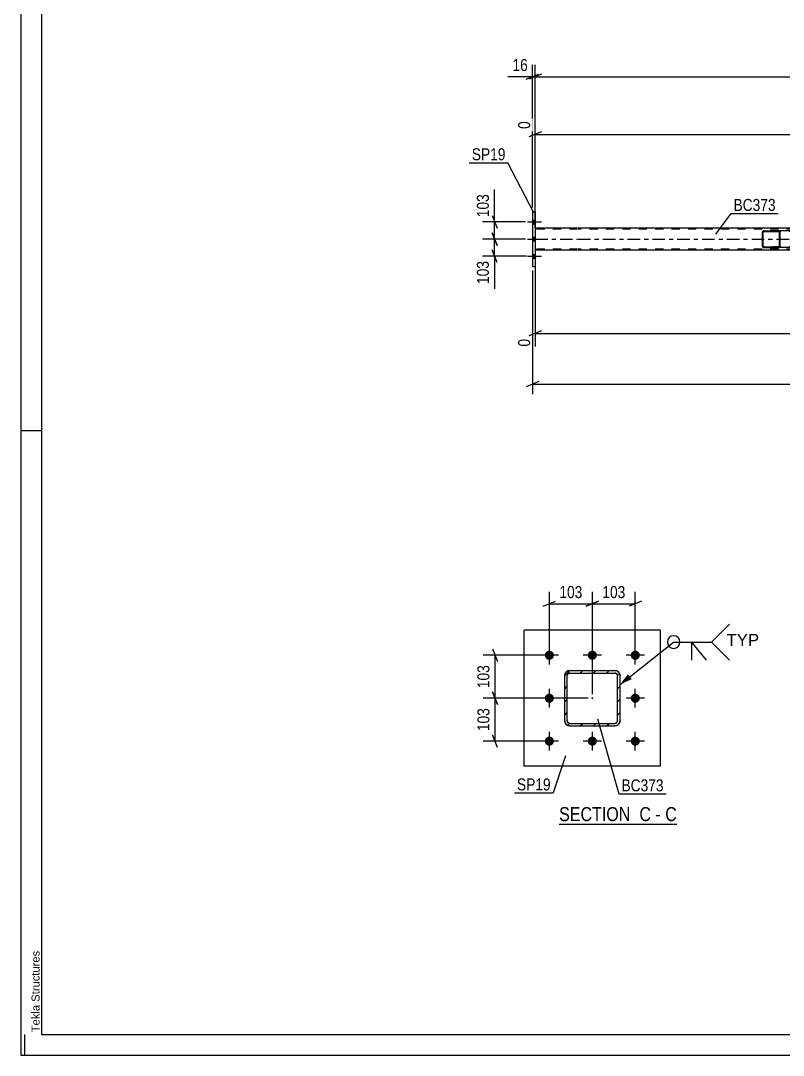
# Model space of a CAD drawing. Header units: millimetres. Extents: x -86 to 755, y -421 to 173.
# Drawn here: x -86.1 to 95.8, y -420.5 to -173.7 of the extents above; entities that cross this region are included whole.
import ezdxf

# ---------------------------------------------------------------- set-up
doc = ezdxf.new("R2010")
doc.units = ezdxf.units.MM
doc.linetypes.add('DXK_LINE_DOT2', pattern=[3.9198, 1.9599, -1.9599])
doc.linetypes.add('DXK_LINE_DOT3', pattern=[5.9187, 2.979, -0.9799, 0.9799, -0.9799])
doc.styles.add('Arial', font='ARIAL.TTF', dxfattribs={"height": 0.2})
doc.styles.add('Arial Narrow', font='ARIALN.TTF', dxfattribs={"height": 0.2})

# ---------------------------------------------------------------- blocks, each defined once
blk = doc.blocks.new('Unknown-814409347-1133')
at = {"color": 5, "linetype": 'Continuous'}
for p, q in [((-86.11, 173.48), (-86.11, -420.52)), ((-81.11, 168.48), (-81.11, -415.52)), ((-81.11, -271.52), (-86.11, -271.52)), ((-85.11, -420.52), (-85.11, -415.52)), ((-81.11, -415.52), (749.89, -415.52)), ((-86.11, -420.52), (754.89, -420.52))]:
    blk.add_line(p, q, dxfattribs=at)
at = {"color": 174, "linetype": 'Continuous', "style": 'Arial'}
blk.add_text('Tekla Structures', height=1.9102, rotation=90, dxfattribs=at).set_placement((-81.61, -415.02))
blk = doc.blocks.new('Unknown-814409347-15 - 5703')
at = {"color": 6, "linetype": 'Continuous'}
blk.add_line((42.33, -365.4), (70.4, -365.4), dxfattribs=at)
at = {"color": 0, "linetype": 'Continuous'}
blk.add_wipeout([(60.44, -364.65), (60.44, -361.15), (42.33, -361.15), (42.33, -364.65)], dxfattribs=at)
at = {"color": 7, "linetype": 'Continuous', "style": 'Arial Narrow'}
blk.add_text('SECTION ', height=3.34, dxfattribs=at).set_placement((42.33, -364.65))
at = {"color": 0, "linetype": 'Continuous'}
blk.add_wipeout([(64.26, -364.65), (64.26, -361.15), (61.49, -361.15), (61.49, -364.65)], dxfattribs=at)
blk.add_wipeout([(66.59, -364.65), (66.59, -361.15), (65.31, -361.15), (65.31, -364.65)], dxfattribs=at)
at = {"color": 7, "linetype": 'Continuous', "style": 'Arial Narrow'}
blk.add_text('C', height=3.34, dxfattribs=at).set_placement((61.49, -364.65))
at = {"color": 0, "linetype": 'Continuous'}
blk.add_wipeout([(70.4, -364.65), (70.4, -361.15), (67.64, -361.15), (67.64, -364.65)], dxfattribs=at)
at = {"color": 7, "linetype": 'Continuous', "style": 'Arial Narrow'}
for s, p in [('C', (67.64, -364.65)), ('-', (65.31, -364.65))]:
    blk.add_text(s, height=3.34, dxfattribs=at).set_placement(p)
blk = doc.blocks.new('Bolt-814409347-5317 - 5195')
at = {"linetype": 'Continuous'}
for points in [[(36.63, -222.15), (36.63, -221.27), (35.99, -221.27), (35.99, -222.15)], [(36.63, -222.15), (36.63, -221.27), (35.99, -221.27), (35.99, -222.15)], [(36.63, -222.15), (36.63, -221.27), (35.99, -221.27), (35.99, -222.15)], [(36.63, -226.25), (36.63, -225.37), (35.99, -225.37), (35.99, -226.25)], [(36.63, -226.25), (36.63, -225.37), (35.99, -225.37), (35.99, -226.25)], [(36.63, -230.35), (36.63, -229.47), (35.99, -229.47), (35.99, -230.35)], [(36.63, -230.35), (36.63, -229.47), (35.99, -229.47), (35.99, -230.35)], [(36.63, -230.35), (36.63, -229.47), (35.99, -229.47), (35.99, -230.35)]]:
    blk.add_hatch(color=1, dxfattribs=at).paths.add_polyline_path(points)
at = {"color": 1, "linetype": 'Continuous'}
for p, q in [((34.83, -221.71), (38.15, -221.71)), ((34.83, -221.71), (38.15, -221.71)), ((34.83, -221.71), (38.15, -221.71)), ((35.99, -221.27), (36.63, -221.27)), ((35.99, -221.27), (36.63, -221.27)), ((35.99, -221.27), (36.63, -221.27)), ((35.99, -222.15), (36.63, -222.15)), ((35.99, -222.15), (36.63, -222.15)), ((35.99, -222.15), (36.63, -222.15)), ((34.83, -225.81), (38.15, -225.81)), ((34.83, -225.81), (38.15, -225.81)), ((35.99, -225.37), (36.63, -225.37)), ((35.99, -225.37), (36.63, -225.37)), ((35.99, -226.25), (36.63, -226.25)), ((35.99, -226.25), (36.63, -226.25)), ((35.99, -229.47), (36.63, -229.47)), ((35.99, -229.47), (36.63, -229.47)), ((35.99, -229.47), (36.63, -229.47)), ((34.83, -229.91), (38.15, -229.91)), ((34.83, -229.91), (38.15, -229.91)), ((34.83, -229.91), (38.15, -229.91)), ((35.99, -230.35), (36.63, -230.35)), ((35.99, -230.35), (36.63, -230.35)), ((35.99, -230.35), (36.63, -230.35))]:
    blk.add_line(p, q, dxfattribs=at)
blk = doc.blocks.new('Part-814409347-5425 - 5195')
at = {"color": 2, "linetype": 'Continuous'}
for p, q in [((36.63, -219.31), (35.99, -219.31)), ((35.99, -219.31), (35.99, -232.31)), ((36.63, -219.31), (36.63, -232.31)), ((35.99, -232.31), (36.63, -232.31))]:
    blk.add_line(p, q, dxfattribs=at)
blk = doc.blocks.new('Part-814409347-5427 - 5195')
at = {"linetype": 'Continuous'}
h = blk.add_hatch(dxfattribs=at)
h.set_pattern_fill('', scale=0.7, style=0, pattern_type=0)
h.set_pattern_definition([(45, (95.0524, -224.0103), (-1.57154, 1.57154), [])])
h.paths.add_polyline_path([(95.08, -224.13), (95.05, -224.01), (94.98, -223.91), (94.87, -223.84), (94.74, -223.81), (91.16, -223.81), (91.03, -223.84), (90.92, -223.91), (90.85, -224.01), (90.82, -224.13), (90.82, -227.49), (90.85, -227.62), (90.92, -227.72), (91.03, -227.79), (91.16, -227.81), (94.74, -227.81), (94.87, -227.79), (94.98, -227.72), (95.05, -227.62), (95.08, -227.49)])
h.paths.add_polyline_path([(94.9, -227.55), (94.86, -227.61), (94.8, -227.64), (94.74, -227.65), (91.16, -227.65), (91.1, -227.64), (91.04, -227.61), (91, -227.55), (90.99, -227.49), (90.99, -224.13), (91, -224.07), (91.04, -224.02), (91.1, -223.98), (91.16, -223.97), (94.74, -223.97), (94.8, -223.98), (94.86, -224.02), (94.9, -224.07), (94.91, -224.13), (94.91, -227.49)])
at = {"color": 2, "linetype": 'Continuous'}
for p, q in [((90.85, -224.01), (90.82, -224.13)), ((90.82, -227.49), (90.82, -224.13)), ((90.99, -224.13), (91, -224.07)), ((90.99, -227.49), (90.99, -224.13)), ((91, -224.07), (91.04, -224.02)), ((91.16, -223.81), (91.03, -223.84)), ((91.04, -224.02), (91.1, -223.98)), ((91.1, -223.98), (91.16, -223.97)), ((91.16, -223.81), (94.74, -223.81)), ((91.16, -223.97), (94.74, -223.97)), ((102.44, -223.81), (94.74, -223.81)), ((94.87, -223.84), (94.74, -223.81)), ((94.74, -223.97), (94.8, -223.98)), ((94.8, -223.98), (94.86, -224.02)), ((94.86, -224.02), (94.9, -224.07)), ((94.9, -224.07), (94.91, -224.13)), ((94.91, -227.49), (94.91, -224.13)), ((95.08, -224.13), (95.05, -224.01)), ((95.08, -227.49), (95.08, -224.13)), ((90.82, -227.49), (90.85, -227.62)), ((91, -227.55), (90.99, -227.49)), ((91.04, -227.61), (91, -227.55)), ((91.03, -227.79), (91.16, -227.81)), ((91.1, -227.64), (91.04, -227.61)), ((91.16, -227.65), (91.1, -227.64)), ((91.16, -227.65), (94.74, -227.65)), ((91.16, -227.81), (94.74, -227.81)), ((94.8, -227.64), (94.74, -227.65)), ((94.74, -227.81), (94.87, -227.79)), ((102.44, -227.81), (94.74, -227.81)), ((94.86, -227.61), (94.8, -227.64)), ((94.9, -227.55), (94.86, -227.61)), ((94.91, -227.49), (94.9, -227.55)), ((95.05, -227.62), (95.08, -227.49))]:
    blk.add_line(p, q, dxfattribs=at)
at = {"color": 7, "linetype": 'DXK_LINE_DOT2'}
for p, q in [((94.74, -223.81), (91.16, -223.81)), ((103.09, -223.97), (91.16, -223.97)), ((99.17, -224.13), (99.2, -224.01)), ((99.17, -227.49), (99.17, -224.13)), ((99.35, -224.07), (99.34, -224.13)), ((99.34, -227.49), (99.34, -224.13)), ((99.39, -224.02), (99.35, -224.07)), ((99.38, -223.84), (99.51, -223.81)), ((99.45, -223.98), (99.39, -224.02)), ((99.51, -223.97), (99.45, -223.98)), ((103.09, -223.81), (102.44, -223.81)), ((103.09, -223.81), (103.22, -223.84)), ((103.15, -223.98), (103.09, -223.97)), ((103.21, -224.02), (103.15, -223.98)), ((103.24, -224.07), (103.21, -224.02)), ((103.26, -224.13), (103.24, -224.07)), ((103.26, -227.49), (103.26, -224.13)), ((103.4, -224.01), (103.42, -224.11)), ((103.42, -224.11), (103.43, -224.13)), ((103.43, -227.49), (103.43, -224.13)), ((103.09, -227.65), (91.16, -227.65)), ((94.74, -227.81), (91.16, -227.81)), ((99.2, -227.62), (99.17, -227.49)), ((99.34, -227.49), (99.35, -227.55)), ((99.35, -227.55), (99.39, -227.61)), ((99.51, -227.81), (99.38, -227.79)), ((99.39, -227.61), (99.41, -227.62)), ((99.41, -227.62), (99.45, -227.64)), ((99.45, -227.64), (99.51, -227.65)), ((103.09, -227.81), (102.44, -227.81)), ((103.09, -227.65), (103.15, -227.64)), ((103.22, -227.79), (103.09, -227.81)), ((103.15, -227.64), (103.21, -227.61)), ((103.21, -227.61), (103.24, -227.55)), ((103.24, -227.55), (103.26, -227.49)), ((103.43, -227.49), (103.4, -227.62))]:
    blk.add_line(p, q, dxfattribs=at)
at = {"color": 2, "linetype": 'Continuous'}
for centre, start, end in [((91.15, -224.15), 110.7583, 155.68), ((94.75, -224.15), 24.32, 69.2417), ((91.15, -227.48), 204.32, 249.2417), ((94.75, -227.48), 290.7583, 335.68)]:
    blk.add_arc(centre, 0.331, start, end, dxfattribs=at)
at = {"color": 7, "linetype": 'DXK_LINE_DOT2'}
for centre, start, end in [((99.5, -224.15), 110.7583, 155.68), ((103.1, -224.15), 24.32, 69.2417), ((99.5, -227.48), 204.32, 249.2417), ((103.1, -227.48), 290.7583, 335.68)]:
    blk.add_arc(centre, 0.331, start, end, dxfattribs=at)
blk = doc.blocks.new('Part-814409347-5451 - 5195')
at = {"color": 2, "linetype": 'Continuous'}
for p, q in [((46.75, -223.17), (36.63, -223.17)), ((184.44, -223.17), (46.85, -223.17)), ((46.75, -228.45), (36.63, -228.45)), ((184.44, -228.45), (46.85, -228.45))]:
    blk.add_line(p, q, dxfattribs=at)
at = {"color": 7, "linetype": 'DXK_LINE_DOT2'}
for p, q in [((36.63, -223.17), (36.63, -228.45)), ((46.75, -223.41), (36.63, -223.41)), ((623.83, -223.41), (46.85, -223.41)), ((46.75, -228.21), (36.63, -228.21)), ((623.83, -228.21), (46.85, -228.21))]:
    blk.add_line(p, q, dxfattribs=at)
at = {"color": 7, "linetype": 'DXK_LINE_DOT3'}
for p, q in [((36.63, -225.81), (46.75, -225.81)), ((46.85, -225.81), (623.83, -225.81))]:
    blk.add_line(p, q, dxfattribs=at)
blk = doc.blocks.new('Bolt-814409347-5741 - 5703')
at = {"linetype": 'Continuous'}
for points in [[(40.01, -326.18, -1), (40.01, -323.98, -1)], [(50.26, -326.18, -1), (50.26, -323.98, -1)], [(60.51, -326.18, -1), (60.51, -323.98, -1)], [(40.01, -336.43, -1), (40.01, -334.23, -1)], [(60.51, -336.43, -1), (60.51, -334.23, -1)], [(40.01, -346.68, -1), (40.01, -344.48, -1)], [(50.26, -346.68, -1), (50.26, -344.48, -1)], [(60.51, -346.68, -1), (60.51, -344.48, -1)]]:
    blk.add_hatch(color=1, dxfattribs=at).paths.add_polyline_path(points)
at = {"color": 1, "linetype": 'Continuous'}
for p, q in [((40.01, -327.28), (40.01, -322.88)), ((50.26, -327.28), (50.26, -322.88)), ((60.51, -327.28), (60.51, -322.88)), ((42.21, -325.08), (37.81, -325.08)), ((52.46, -325.08), (48.06, -325.08)), ((62.71, -325.08), (58.31, -325.08)), ((40.01, -337.53), (40.01, -333.13)), ((60.51, -337.53), (60.51, -333.13)), ((42.21, -335.33), (37.81, -335.33)), ((62.71, -335.33), (58.31, -335.33)), ((40.01, -347.78), (40.01, -343.38)), ((50.26, -347.78), (50.26, -343.38)), ((60.51, -347.78), (60.51, -343.38)), ((42.21, -345.58), (37.81, -345.58)), ((52.46, -345.58), (48.06, -345.58)), ((62.71, -345.58), (58.31, -345.58))]:
    blk.add_line(p, q, dxfattribs=at)
blk = doc.blocks.new('Part-814409347-5847 - 5703')
at = {"color": 2, "linetype": 'Continuous'}
for p, q in [((66.51, -319.08), (34.01, -319.08)), ((34.01, -351.58), (34.01, -319.08)), ((66.51, -351.58), (66.51, -319.08)), ((66.51, -351.58), (34.01, -351.58))]:
    blk.add_line(p, q, dxfattribs=at)
blk = doc.blocks.new('Part-814409347-5854 - 5703')
at = {"linetype": 'Continuous'}
h = blk.add_hatch(dxfattribs=at)
h.set_pattern_fill('', scale=0.7, style=0, pattern_type=0)
h.set_pattern_definition([(45, (44.8628, -328.7272), (-1.57154, 1.57154), [])])
h.paths.add_polyline_path([(55.66, -328.73), (44.86, -328.73), (44.4, -328.82), (44.01, -329.08), (43.75, -329.47), (43.66, -329.93), (43.66, -340.73), (43.75, -341.19), (44.01, -341.58), (44.4, -341.84), (44.86, -341.93), (55.66, -341.93), (56.12, -341.84), (56.51, -341.58), (56.77, -341.19), (56.86, -340.73), (56.86, -329.93), (56.77, -329.47), (56.51, -329.08), (56.12, -328.82)])
h.paths.add_polyline_path([(56.22, -329.7), (56.26, -329.93), (56.26, -340.73), (56.22, -340.96), (56.09, -341.15), (55.89, -341.28), (55.66, -341.33), (44.86, -341.33), (44.63, -341.28), (44.44, -341.15), (44.31, -340.96), (44.26, -340.73), (44.26, -329.93), (44.31, -329.7), (44.44, -329.5), (44.63, -329.37), (44.86, -329.33), (55.66, -329.33), (55.89, -329.37), (56.09, -329.5)])
blk.add_hatch(color=30, dxfattribs=at).paths.add_polyline_path([(50.26, -335.43, -1), (50.26, -335.23, -1)])
at = {"color": 7, "linetype": 'DXK_LINE_DOT2'}
for p, q in [((43.66, -329.93), (43.75, -329.47)), ((43.66, -340.73), (43.66, -329.93)), ((44.31, -329.7), (44.26, -329.93)), ((44.26, -340.73), (44.26, -329.93)), ((44.44, -329.5), (44.31, -329.7)), ((44.4, -328.82), (44.86, -328.73)), ((44.63, -329.37), (44.44, -329.5)), ((44.86, -329.33), (44.63, -329.37)), ((44.86, -328.73), (55.66, -328.73)), ((44.86, -329.33), (55.66, -329.33)), ((55.66, -328.73), (56.12, -328.82)), ((55.89, -329.37), (55.66, -329.33)), ((56.09, -329.5), (55.89, -329.37)), ((56.22, -329.7), (56.09, -329.5)), ((56.26, -329.93), (56.22, -329.7)), ((56.26, -340.73), (56.26, -329.93)), ((56.77, -329.47), (56.86, -329.93)), ((56.86, -340.73), (56.86, -329.93)), ((43.75, -341.19), (43.66, -340.73)), ((44.26, -340.73), (44.31, -340.96)), ((44.31, -340.96), (44.44, -341.15)), ((44.86, -341.93), (44.4, -341.84)), ((44.44, -341.15), (44.63, -341.28)), ((44.63, -341.28), (44.86, -341.33)), ((44.86, -341.33), (55.66, -341.33)), ((44.86, -341.93), (55.66, -341.93)), ((55.66, -341.33), (55.89, -341.28)), ((56.12, -341.84), (55.66, -341.93)), ((55.89, -341.28), (56.09, -341.15)), ((56.09, -341.15), (56.22, -340.96)), ((56.22, -340.96), (56.26, -340.73)), ((56.86, -340.73), (56.77, -341.19))]:
    blk.add_line(p, q, dxfattribs=at)
at = {"color": 2, "linetype": 'Continuous'}
for p, q in [((43.75, -329.47), (43.66, -329.93)), ((43.66, -340.73), (43.66, -329.93)), ((44.26, -329.93), (44.31, -329.7)), ((44.26, -340.73), (44.26, -329.93)), ((44.31, -329.7), (44.44, -329.5)), ((44.86, -328.73), (44.4, -328.82)), ((44.44, -329.5), (44.63, -329.37)), ((44.63, -329.37), (44.86, -329.33)), ((44.86, -328.73), (55.66, -328.73)), ((44.86, -329.33), (55.66, -329.33)), ((56.12, -328.82), (55.66, -328.73)), ((55.66, -329.33), (55.89, -329.37)), ((55.89, -329.37), (56.09, -329.5)), ((56.09, -329.5), (56.22, -329.7)), ((56.22, -329.7), (56.26, -329.93)), ((56.26, -340.73), (56.26, -329.93)), ((56.86, -329.93), (56.77, -329.47)), ((56.86, -340.73), (56.86, -329.93)), ((43.66, -340.73), (43.75, -341.19)), ((44.31, -340.96), (44.26, -340.73)), ((44.44, -341.15), (44.31, -340.96)), ((44.4, -341.84), (44.86, -341.93)), ((44.63, -341.28), (44.44, -341.15)), ((44.86, -341.33), (44.63, -341.28)), ((44.86, -341.33), (55.66, -341.33)), ((44.86, -341.93), (55.66, -341.93)), ((55.89, -341.28), (55.66, -341.33)), ((55.66, -341.93), (56.12, -341.84)), ((56.09, -341.15), (55.89, -341.28)), ((56.22, -340.96), (56.09, -341.15)), ((56.26, -340.73), (56.22, -340.96)), ((56.77, -341.19), (56.86, -340.73))]:
    blk.add_line(p, q, dxfattribs=at)
at = {"color": 7, "linetype": 'DXK_LINE_DOT3'}
blk.add_line((50.26, -335.33), (50.26, -335.33), dxfattribs=at)
at = {"color": 30, "linetype": 'DXK_LINE_DOT3'}
blk.add_line((50.26, -335.33), (50.26, -335.33), dxfattribs=at)
at = {"color": 30, "linetype": 'Continuous'}
blk.add_circle((50.26, -335.33), 0.1, dxfattribs=at)
at = {"color": 7, "linetype": 'DXK_LINE_DOT2'}
for centre, start, end in [((44.86, -329.93), 112.5, 157.5), ((55.66, -329.93), 22.5, 67.5), ((44.86, -340.73), 202.5, 247.5), ((55.66, -340.73), 292.5, 337.5)]:
    blk.add_arc(centre, 1.2, start, end, dxfattribs=at)
at = {"color": 2, "linetype": 'Continuous'}
for centre, start, end in [((44.86, -329.93), 112.5, 157.5), ((55.66, -329.93), 22.5, 67.5), ((44.86, -340.73), 202.5, 247.5), ((55.66, -340.73), 292.5, 337.5)]:
    blk.add_arc(centre, 1.2, start, end, dxfattribs=at)
blk = doc.blocks.new('StraightDimension-814409347-5609 - 5195')
at = {"color": 7, "linetype": 'Continuous'}
for p, q in [((36.63, -228.59), (36.63, -251.45)), ((185.24, -237.85), (185.24, -256.94)), ((38.13, -247.72), (35.13, -248.92)), ((36.63, -248.32), (185.24, -248.32)), ((183.74, -248.92), (186.74, -247.72))]:
    blk.add_line(p, q, dxfattribs=at)
at = {"color": 0}
blk.add_wipeout([(115.19, -247.57), (115.19, -243.37), (106.68, -243.37), (106.68, -247.57)], dxfattribs=at)
at = {"color": 0, "linetype": 'Continuous'}
for points in [[(36.03, -249.02), (31.83, -249.02), (31.83, -252.05), (36.03, -252.05)], [(184.64, -249.02), (180.44, -249.02), (180.44, -257.54), (184.64, -257.54)]]:
    blk.add_wipeout(points, dxfattribs=at)
at = {"color": 3, "style": 'Arial Narrow'}
blk.add_text('4105', height=2.863, dxfattribs=at).set_placement((107.28, -246.97))
at = {"color": 3, "linetype": 'Continuous', "style": 'Arial Narrow'}
for s, height, p in [('0', 2.86, (35.43, -251.45)), ('4105', 2.863, (184.04, -256.94))]:
    blk.add_text(s, height=height, rotation=90.0002, dxfattribs=at).set_placement(p)
blk = doc.blocks.new('StraightDimension-814409347-5502 - 5195')
at = {"color": 7, "linetype": 'Continuous'}
for p, q in [((26.33, -224.31), (27.53, -227.31)), ((34.33, -225.81), (24.08, -225.81)), ((26.93, -229.91), (26.93, -225.81)), ((27.53, -231.41), (26.33, -228.41)), ((34.57, -229.91), (24.08, -229.91))]:
    blk.add_line(p, q, dxfattribs=at)
at = {"color": 0}
blk.add_wipeout([(26.18, -230.44), (21.98, -230.44), (21.98, -237.12), (26.18, -237.12)], dxfattribs=at)
at = {"color": 7, "linetype": 'Continuous'}
blk.add_line((26.93, -229.91), (26.93, -237.65), dxfattribs=at)
blk.add_line((26.93, -229.91), (26.93, -237.65), dxfattribs=at)
at = {"color": 3, "style": 'Arial Narrow'}
blk.add_text('103', height=2.863, rotation=90.0002, dxfattribs=at).set_placement((25.58, -236.52))
blk = doc.blocks.new('StraightDimension-814409347-5550 - 5195')
at = {"color": 7, "linetype": 'Continuous'}
for p, q in [((35.99, -233.31), (35.99, -262.82)), ((37.49, -259.82), (34.49, -261.02)), ((35.99, -260.42), (634.69, -260.42))]:
    blk.add_line(p, q, dxfattribs=at)
blk = doc.blocks.new('StraightDimension-814409347-5515 - 5195')
at = {"color": 7, "linetype": 'Continuous'}
for p, q in [((34.33, -221.71), (24.08, -221.71)), ((26.33, -220.21), (27.53, -223.21)), ((26.93, -225.81), (26.93, -221.71)), ((27.53, -227.31), (26.33, -224.31)), ((34.33, -225.81), (24.08, -225.81))]:
    blk.add_line(p, q, dxfattribs=at)
at = {"color": 0}
blk.add_wipeout([(26.18, -214.5), (21.98, -214.5), (21.98, -221.19), (26.18, -221.19)], dxfattribs=at)
at = {"color": 7, "linetype": 'Continuous'}
blk.add_line((26.93, -221.71), (26.93, -213.98), dxfattribs=at)
blk.add_line((26.93, -221.71), (26.93, -213.98), dxfattribs=at)
at = {"color": 3, "style": 'Arial Narrow'}
blk.add_text('103', height=2.863, rotation=90.0002, dxfattribs=at).set_placement((25.58, -220.59))
blk = doc.blocks.new('StraightDimension-814409347-5571 - 5195')
at = {"color": 7, "linetype": 'Continuous'}
for p, q in [((36.63, -218.31), (36.63, -184.22)), ((38.13, -186.47), (35.13, -187.67)), ((36.63, -187.07), (634.05, -187.07))]:
    blk.add_line(p, q, dxfattribs=at)
blk = doc.blocks.new('StraightDimension-814409347-5581 - 5195')
at = {"color": 7, "linetype": 'Continuous'}
for p, q in [((35.99, -218.31), (35.99, -184.22)), ((36.63, -218.31), (36.63, -184.22)), ((34.49, -187.67), (37.49, -186.47)), ((38.13, -186.47), (35.13, -187.67)), ((35.99, -187.07), (36.63, -187.07))]:
    blk.add_line(p, q, dxfattribs=at)
at = {"color": 0}
blk.add_wipeout([(35.47, -186.32), (35.47, -182.12), (30.61, -182.12), (30.61, -186.32)], dxfattribs=at)
at = {"color": 7, "linetype": 'Continuous'}
blk.add_line((35.99, -187.07), (30.08, -187.07), dxfattribs=at)
blk.add_line((35.99, -187.07), (30.08, -187.07), dxfattribs=at)
at = {"color": 3, "style": 'Arial Narrow'}
blk.add_text('16', height=2.863, dxfattribs=at).set_placement((31.21, -185.72))
blk = doc.blocks.new('StraightDimension-814409347-5630 - 5195')
at = {"color": 7, "linetype": 'Continuous'}
for p, q in [((185.24, -213.77), (185.24, -192.23)), ((36.63, -223.11), (36.63, -197.71)), ((38.13, -200.24), (35.13, -201.44)), ((36.63, -200.84), (185.24, -200.84)), ((183.74, -201.44), (186.74, -200.24))]:
    blk.add_line(p, q, dxfattribs=at)
at = {"color": 0, "linetype": 'Continuous'}
for points in [[(184.64, -191.63), (180.44, -191.63), (180.44, -200.14), (184.64, -200.14)], [(36.03, -197.11), (31.83, -197.11), (31.83, -200.14), (36.03, -200.14)]]:
    blk.add_wipeout(points, dxfattribs=at)
at = {"color": 0}
blk.add_wipeout([(115.19, -200.09), (115.19, -195.89), (106.68, -195.89), (106.68, -200.09)], dxfattribs=at)
at = {"color": 3, "linetype": 'Continuous', "style": 'Arial Narrow'}
for s, height, p in [('4105', 2.863, (184.04, -199.54)), ('0', 2.86, (35.43, -199.54))]:
    blk.add_text(s, height=height, rotation=90.0002, dxfattribs=at).set_placement(p)
at = {"color": 3, "style": 'Arial Narrow'}
blk.add_text('4105', height=2.863, dxfattribs=at).set_placement((107.28, -199.49))
blk = doc.blocks.new('StraightDimension-814409347-5869 - 5703')
at = {"color": 7, "linetype": 'Continuous'}
for p, q in [((49.26, -335.33), (24.2, -335.33)), ((26.45, -333.83), (27.65, -336.83)), ((27.05, -345.58), (27.05, -335.33)), ((27.65, -347.08), (26.45, -344.08)), ((39.01, -345.58), (24.2, -345.58))]:
    blk.add_line(p, q, dxfattribs=at)
at = {"color": 0}
blk.add_wipeout([(26.3, -337.11), (22.1, -337.11), (22.1, -343.79), (26.3, -343.79)], dxfattribs=at)
at = {"color": 3, "style": 'Arial Narrow'}
blk.add_text('103', height=2.863, rotation=90.0002, dxfattribs=at).set_placement((25.7, -343.19))
blk = doc.blocks.new('StraightDimension-814409347-5878 - 5703')
at = {"color": 7, "linetype": 'Continuous'}
for p, q in [((39.01, -325.08), (24.2, -325.08)), ((26.45, -323.58), (27.65, -326.58)), ((27.05, -335.33), (27.05, -325.08)), ((49.26, -335.33), (24.2, -335.33)), ((27.65, -336.83), (26.45, -333.83))]:
    blk.add_line(p, q, dxfattribs=at)
at = {"color": 0}
blk.add_wipeout([(26.3, -326.86), (22.1, -326.86), (22.1, -333.54), (26.3, -333.54)], dxfattribs=at)
at = {"color": 3, "style": 'Arial Narrow'}
blk.add_text('103', height=2.863, rotation=90.0002, dxfattribs=at).set_placement((25.7, -332.94))
blk = doc.blocks.new('StraightDimension-814409347-5888 - 5703')
at = {"color": 7, "linetype": 'Continuous'}
for p, q in [((40.01, -324.08), (40.01, -309.94)), ((50.26, -334.33), (50.26, -309.94)), ((38.51, -313.39), (41.51, -312.19)), ((40.01, -312.79), (50.26, -312.79)), ((51.76, -312.19), (48.76, -313.39))]:
    blk.add_line(p, q, dxfattribs=at)
at = {"color": 0}
blk.add_wipeout([(48.48, -312.04), (48.48, -307.84), (41.8, -307.84), (41.8, -312.04)], dxfattribs=at)
at = {"color": 3, "style": 'Arial Narrow'}
blk.add_text('103', height=2.863, dxfattribs=at).set_placement((42.4, -311.44))
blk = doc.blocks.new('StraightDimension-814409347-5897 - 5703')
at = {"color": 7, "linetype": 'Continuous'}
for p, q in [((50.26, -334.33), (50.26, -309.94)), ((60.51, -324.08), (60.51, -309.94)), ((48.76, -313.39), (51.76, -312.19)), ((50.26, -312.79), (60.51, -312.79)), ((62.01, -312.19), (59.01, -313.39))]:
    blk.add_line(p, q, dxfattribs=at)
at = {"color": 0}
blk.add_wipeout([(58.73, -312.04), (58.73, -307.84), (52.05, -307.84), (52.05, -312.04)], dxfattribs=at)
at = {"color": 3, "style": 'Arial Narrow'}
blk.add_text('103', height=2.863, dxfattribs=at).set_placement((52.65, -311.44))
blk = doc.blocks.new('Mark-814409347-5421 - 5195')
at = {"color": 0}
blk.add_wipeout([(29.54, -207.01), (29.54, -204.01), (21.51, -204.01), (21.51, -207.01)], dxfattribs=at)
blk.add_wipeout([(29.54, -207.01), (29.54, -204.01), (21.51, -204.01), (21.51, -207.01)], dxfattribs=at)
at = {"color": 30, "linetype": 'Continuous'}
for p in [(20.91, -207.61), (36.28, -219.58)]:
    blk.add_line(p, (30.14, -207.61), dxfattribs=at)
at = {"color": 3, "style": 'Arial Narrow'}
blk.add_text('SP19', height=2.863, dxfattribs=at).set_placement((21.51, -207.01))
blk = doc.blocks.new('Mark-814409347-5447 - 5195')
at = {"color": 0}
blk.add_wipeout([(93.99, -219.1), (93.99, -216.1), (83.94, -216.1), (83.94, -219.1)], dxfattribs=at)
blk.add_wipeout([(93.99, -219.1), (93.99, -216.1), (83.94, -216.1), (83.94, -219.1)], dxfattribs=at)
at = {"color": 30, "linetype": 'Continuous'}
for p, q in [((79.71, -224.61), (83.34, -219.7)), ((83.34, -219.7), (94.59, -219.7))]:
    blk.add_line(p, q, dxfattribs=at)
at = {"color": 3, "style": 'Arial Narrow'}
blk.add_text('BC373', height=2.863, dxfattribs=at).set_placement((83.94, -219.1))
blk = doc.blocks.new('WeldMark-814409347-5906 - 5703')
at = {"linetype": 'Continuous'}
blk.add_hatch(color=30, dxfattribs=at).paths.add_polyline_path([(59.68, -330.79), (56.86, -332.06), (58.75, -329.62)])
at = {"color": 30, "linetype": 'Continuous'}
for p, q in [((56.86, -332.06), (69.66, -321.95)), ((69.66, -321.95), (78.66, -321.95))]:
    blk.add_line(p, q, dxfattribs=at)
at = {"color": 3, "linetype": 'Continuous'}
for q in [(77.38, -326.24), (73.95, -326.24)]:
    blk.add_line((73.95, -321.95), q, dxfattribs=at)
for start, end in [(90, 270), (270, 90)]:
    blk.add_arc((69.66, -321.95), 1.5, start, end, dxfattribs=at)
at = {"color": 0, "linetype": 'Continuous'}
blk.add_wipeout([(90.04, -322.85), (90.04, -319.85), (82.26, -319.85), (82.26, -322.85)], dxfattribs=at)
blk.add_wipeout([(90.04, -322.85), (90.04, -319.85), (82.26, -319.85), (82.26, -322.85)], dxfattribs=at)
at = {"color": 3, "linetype": 'Continuous'}
for q in [(82.95, -317.67), (82.95, -326.24)]:
    blk.add_line((78.66, -321.95), q, dxfattribs=at)
at = {"color": 3, "linetype": 'Continuous', "style": 'Arial'}
blk.add_text('TYP', height=2.865, dxfattribs=at).set_placement((82.26, -322.85))
blk = doc.blocks.new('Mark-814409347-5843 - 5703')
at = {"color": 0}
blk.add_wipeout([(40.32, -357.33), (40.32, -354.33), (32.28, -354.33), (32.28, -357.33)], dxfattribs=at)
blk.add_wipeout([(40.32, -357.33), (40.32, -354.33), (32.28, -354.33), (32.28, -357.33)], dxfattribs=at)
at = {"color": 30, "linetype": 'Continuous'}
for p in [(43.86, -349.06), (31.68, -357.93)]:
    blk.add_line(p, (40.92, -357.93), dxfattribs=at)
at = {"color": 3, "style": 'Arial Narrow'}
blk.add_text('SP19', height=2.863, dxfattribs=at).set_placement((32.28, -357.33))
blk = doc.blocks.new('Mark-814409347-5850 - 5703')
at = {"color": 0}
blk.add_wipeout([(67.27, -357.55), (67.27, -354.55), (57.22, -354.55), (57.22, -357.55)], dxfattribs=at)
blk.add_wipeout([(67.27, -357.55), (67.27, -354.55), (57.22, -354.55), (57.22, -357.55)], dxfattribs=at)
at = {"color": 30, "linetype": 'Continuous'}
for p, q in [((51.51, -340.22), (56.62, -358.15)), ((56.62, -358.15), (67.87, -358.15))]:
    blk.add_line(p, q, dxfattribs=at)
at = {"color": 3, "style": 'Arial Narrow'}
blk.add_text('BC373', height=2.863, dxfattribs=at).set_placement((57.22, -357.55))

msp = doc.modelspace()

# ---------------------------------------------------------------- block references
for name in ['Unknown-814409347-1133', 'Part-814409347-5425 - 5195', 'Bolt-814409347-5317 - 5195', 'Part-814409347-5451 - 5195', 'Part-814409347-5427 - 5195', 'Part-814409347-5847 - 5703', 'Bolt-814409347-5741 - 5703', 'Part-814409347-5854 - 5703']:
    msp.add_blockref(name, (0, 0))

# ---------------------------------------------------------------- next in the draw order: block references
for name in ['StraightDimension-814409347-5609 - 5195', 'StraightDimension-814409347-5869 - 5703', 'Mark-814409347-5850 - 5703', 'Mark-814409347-5843 - 5703', 'Unknown-814409347-15 - 5703']:
    msp.add_blockref(name, (0, 0))

# ---------------------------------------------------------------- next in the draw order: block references
for name in ['StraightDimension-814409347-5502 - 5195', 'StraightDimension-814409347-5878 - 5703']:
    msp.add_blockref(name, (0, 0))

# ---------------------------------------------------------------- next in the draw order: block references
for name in ['StraightDimension-814409347-5515 - 5195', 'StraightDimension-814409347-5550 - 5195', 'StraightDimension-814409347-5888 - 5703']:
    msp.add_blockref(name, (0, 0))

# ---------------------------------------------------------------- next in the draw order: block references
for name in ['StraightDimension-814409347-5571 - 5195', 'StraightDimension-814409347-5897 - 5703']:
    msp.add_blockref(name, (0, 0))

# ---------------------------------------------------------------- next in the draw order: block references
for name in ['StraightDimension-814409347-5581 - 5195', 'WeldMark-814409347-5906 - 5703']:
    msp.add_blockref(name, (0, 0))

# ---------------------------------------------------------------- next in the draw order: block references
msp.add_blockref('StraightDimension-814409347-5630 - 5195', (0, 0))

# ---------------------------------------------------------------- next in the draw order: block references
for name in ['Mark-814409347-5421 - 5195', 'Mark-814409347-5447 - 5195']:
    msp.add_blockref(name, (0, 0))

doc.saveas('drawing.dxf')
